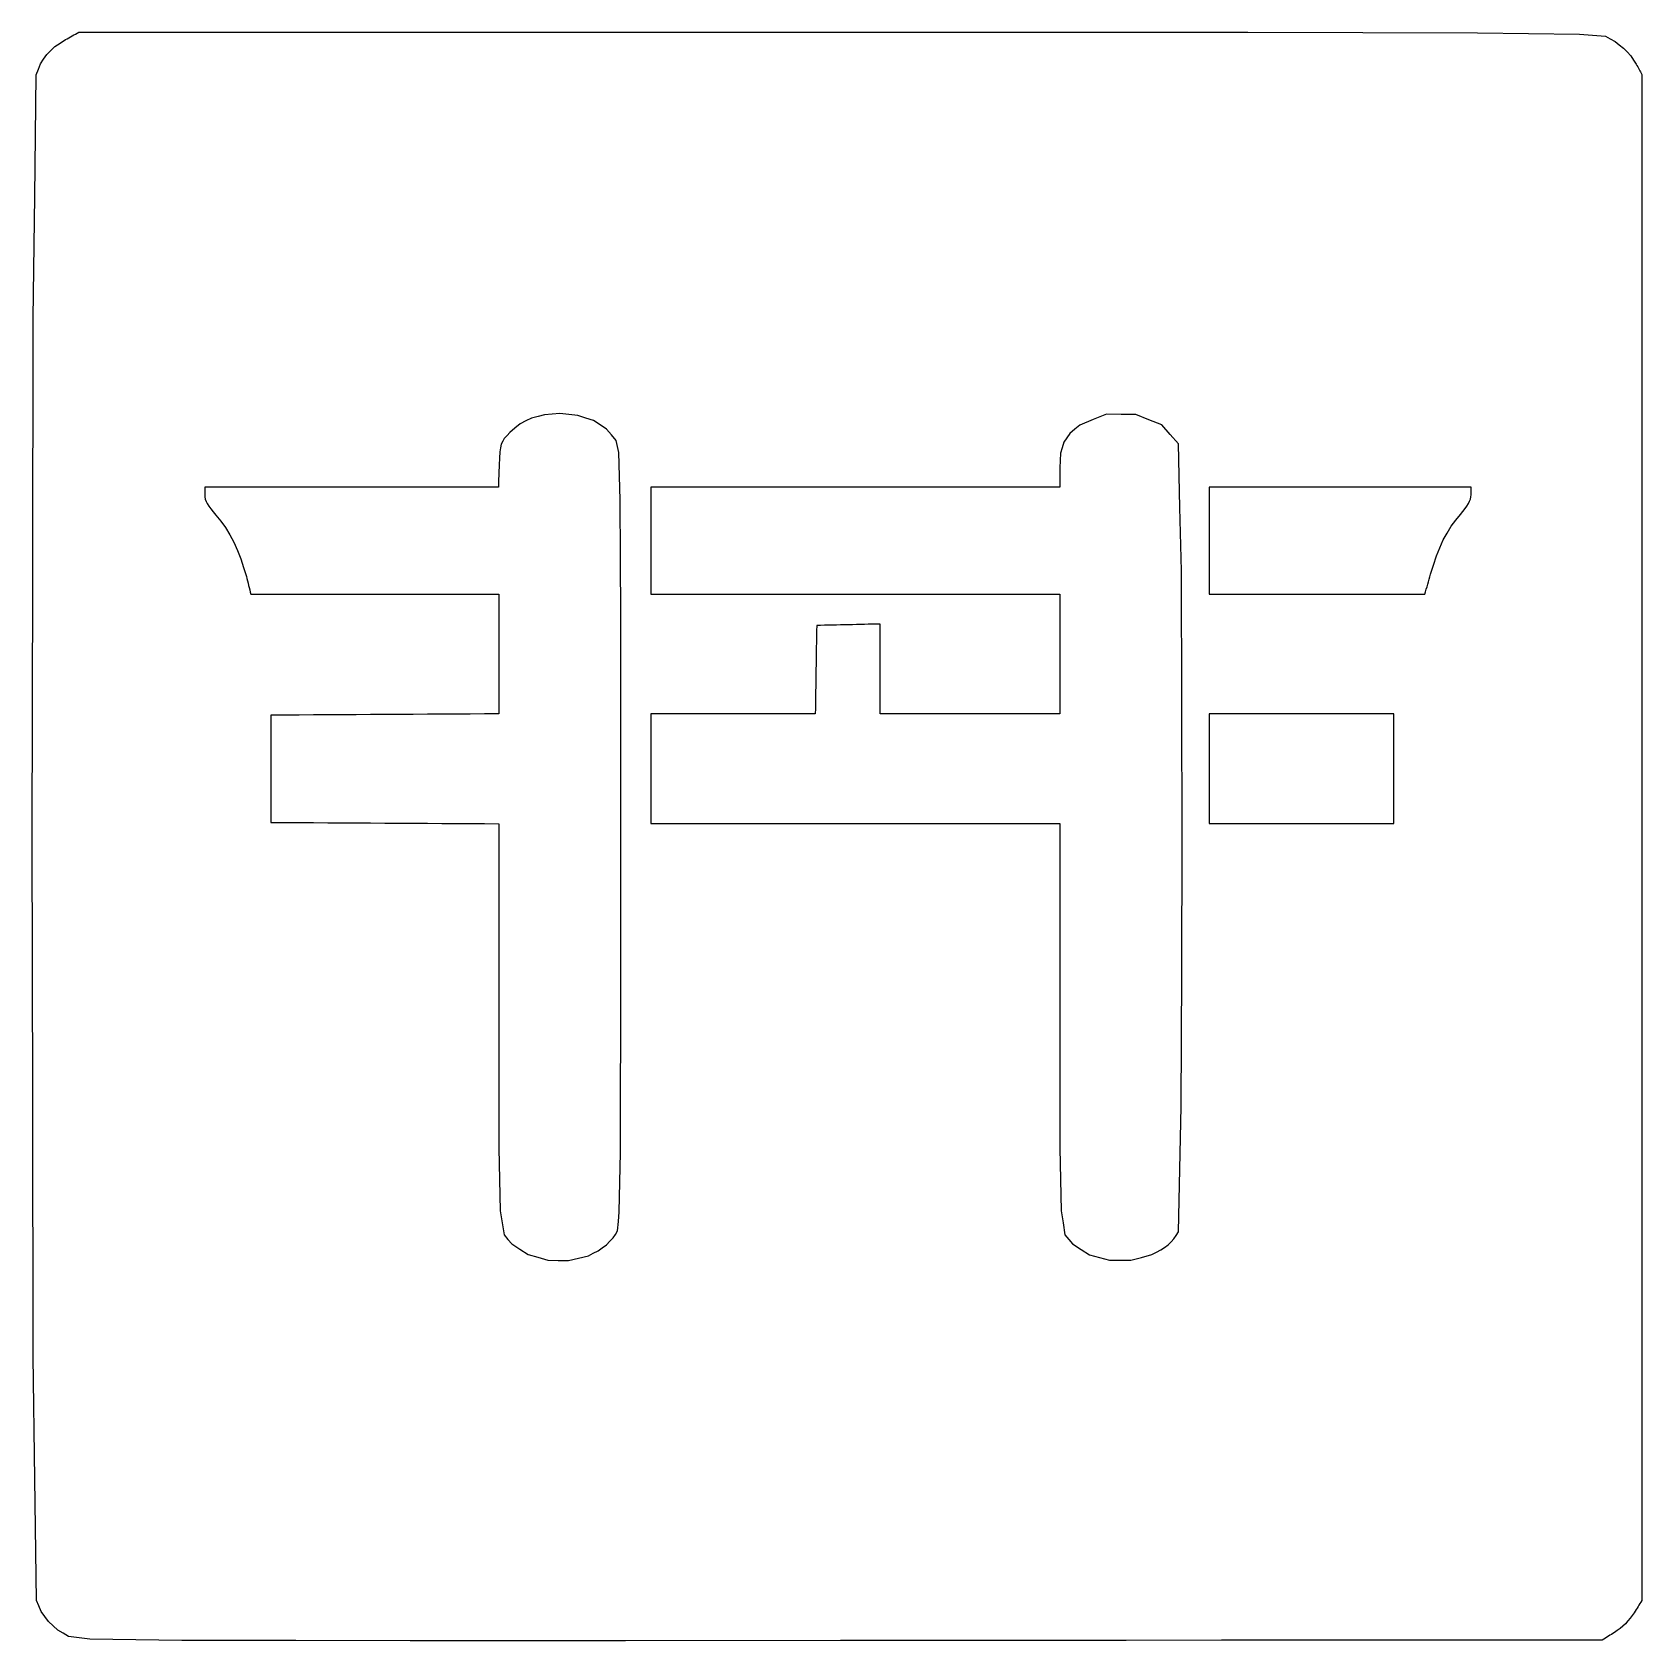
# Model space of a CAD drawing. Extents: x 14 to 197, y 21 to 203.
import ezdxf

# ---------------------------------------------------------------- set-up
doc = ezdxf.new("R2010")
doc.units = 0
doc.layers.get('0').update_dxf_attribs({"linetype": 'CONTINUOUS'})

msp = doc.modelspace()

# ---------------------------------------------------------------- linework, layer by layer
at = {"color": 7}
for points in [[(18.529297, 21.27966), (17.925495, 21.642132), (17.321693, 22.004601), (16.791674, 22.49286), (16.261656, 22.981118), (15.842441, 23.553787), (15.423227, 24.126455), (15.151836, 24.742157), (14.880446, 25.357859), (14.704688, 39.147792), (14.52893, 52.937723), (14.467326, 82.336188), (14.405722, 111.734654), (14.460171, 141.13037), (14.514621, 170.526089), (14.687023, 184.30778), (14.859426, 198.089473), (15.108449, 198.71774), (15.357473, 199.346006), (15.703752, 199.873211), (16.050031, 200.400415), (16.511904, 200.848693), (16.973777, 201.29697), (17.569584, 201.688458), (18.165391, 202.079945), (18.354841, 202.184874), (18.544291, 202.289803), (18.733742, 202.394733), (18.923192, 202.499662), (19.112643, 202.604592), (19.302093, 202.709521), (19.491544, 202.814451), (19.680994, 202.91938), (30.423079, 202.91938), (41.165162, 202.91938), (51.907245, 202.91938), (62.649329, 202.91938), (73.391412, 202.91938), (84.133495, 202.91938), (94.875579, 202.91938), (105.617662, 202.91938), (128.828286, 202.912979), (152.038911, 202.906578), (165.042373, 202.877112), (178.045835, 202.847645), (183.807808, 202.779723), (189.569784, 202.7118), (191.055944, 202.590031), (192.542106, 202.468261), (193.070796, 202.171928), (193.599486, 201.875596), (194.079139, 201.498484), (194.55879, 201.121372), (194.967973, 200.683143), (195.377153, 200.244915), (195.69443, 199.765231), (196.011704, 199.285548), (196.089532, 199.140055), (196.167361, 198.994562), (196.245189, 198.849069), (196.323015, 198.703576), (196.400843, 198.558083), (196.478672, 198.41259), (196.5565, 198.267097), (196.634329, 198.121602), (196.634329, 187.323836), (196.634329, 176.526069), (196.634329, 165.7283), (196.634329, 154.930534), (196.634329, 144.132768), (196.634329, 133.335003), (196.634329, 122.537234), (196.634329, 111.739468), (196.634329, 100.941703), (196.634329, 90.143937), (196.634329, 79.346168), (196.634329, 68.548402), (196.634329, 57.750637), (196.634329, 46.952871), (196.634329, 36.155102), (196.634329, 25.357336), (196.527564, 25.184648), (196.420796, 25.011959), (196.314029, 24.839267), (196.207264, 24.666578), (196.100497, 24.493889), (195.993732, 24.3212), (195.886967, 24.148508), (195.7802, 23.975819), (195.554078, 23.657758), (195.327956, 23.339699), (195.056461, 23.037554), (194.784963, 22.735413), (194.482824, 22.463915), (194.180683, 22.19242), (193.862627, 21.966295), (193.544568, 21.740173), (193.371879, 21.633409), (193.19919, 21.526641), (193.026501, 21.419876), (192.853815, 21.313109), (192.681126, 21.206344), (192.508437, 21.099577), (192.335748, 20.992809), (192.163059, 20.886045), (181.38293, 20.877917), (170.6028, 20.869789), (159.822673, 20.861661), (149.042543, 20.853533), (138.262414, 20.845405), (127.482284, 20.837277), (116.702157, 20.829149), (105.922027, 20.821021), (81.562778, 20.807897), (57.203529, 20.794774), (44.270233, 20.815658), (31.336934, 20.836543), (26.125816, 20.910886), (20.9147, 20.985226), (19.721999, 21.132456), (18.529297, 21.27966)], [(77.380248, 64.388311), (77.924685, 64.666015), (78.469123, 64.943716), (78.948717, 65.290881), (79.428309, 65.638042), (79.807223, 66.024063), (80.186138, 66.410081), (80.428541, 66.804354), (80.670942, 67.198627), (80.771402, 68.272877), (80.871864, 69.347131), (80.93165, 72.706021), (80.991436, 76.064912), (81.020138, 82.802928), (81.048843, 89.540944), (81.056068, 100.752571), (81.063293, 111.964202), (81.057761, 124.392394), (81.05223, 136.820585), (81.020878, 143.404466), (80.989526, 149.988343), (80.909061, 152.654762), (80.8286, 155.321178), (80.67574, 155.99699), (80.522877, 156.672799), (79.975493, 157.323858), (79.428111, 157.974916), (78.696318, 158.456266), (77.964527, 158.937613), (77.075702, 159.23608), (76.186874, 159.534547), (75.16839, 159.636962), (74.149884, 159.739378), (73.283168, 159.677453), (72.416453, 159.615528), (71.672543, 159.423473), (70.928634, 159.231417), (70.282537, 158.89982), (69.63644, 158.568221), (69.063156, 158.087661), (68.489875, 157.607102), (68.168774, 157.258295), (67.847676, 156.909485), (67.676776, 156.600003), (67.505876, 156.290518), (67.429482, 155.85186), (67.353087, 155.413205), (67.315501, 154.676879), (67.277914, 153.940552), (67.265581, 153.624712), (67.253248, 153.308871), (67.240915, 152.993028), (67.228582, 152.677187), (67.216249, 152.361347), (67.203915, 152.045506), (67.191582, 151.729663), (67.179249, 151.413822), (65.101371, 151.413822), (63.02349, 151.413822), (60.945612, 151.413822), (58.867734, 151.413822), (56.789856, 151.413822), (54.711978, 151.413822), (52.634097, 151.413822), (50.556219, 151.413822), (48.478341, 151.413822), (46.40046, 151.413822), (44.322582, 151.413822), (42.244704, 151.413822), (40.166826, 151.413822), (38.088945, 151.413822), (36.011067, 151.413822), (33.933189, 151.413822), (33.933189, 151.304354), (33.933189, 151.194883), (33.933189, 151.085415), (33.933189, 150.975943), (33.933189, 150.866475), (33.933189, 150.757007), (33.933189, 150.647535), (33.933189, 150.538067), (33.967104, 150.296812), (34.001016, 150.055557), (34.110467, 149.798315), (34.219921, 149.541069), (34.416481, 149.246991), (34.61304, 148.952915), (34.908276, 148.601162), (35.203511, 148.249409), (35.746075, 147.542913), (36.288641, 146.836421), (36.76543, 146.004788), (37.242219, 145.173158), (37.640319, 144.242395), (38.038422, 143.311632), (38.344929, 142.307745), (38.651434, 141.303858), (38.714293, 141.050913), (38.77715, 140.797969), (38.840009, 140.545024), (38.902866, 140.29208), (38.965725, 140.039135), (39.028584, 139.786191), (39.091441, 139.533246), (39.1543, 139.280302), (40.90937, 139.280161), (42.664439, 139.280019), (44.419509, 139.279878), (46.174578, 139.279737), (47.929648, 139.279596), (49.684717, 139.279455), (51.439786, 139.279314), (53.194856, 139.279173), (54.949925, 139.279032), (56.704995, 139.278891), (58.460064, 139.278749), (60.215134, 139.278608), (61.970203, 139.278467), (63.725273, 139.278326), (65.480342, 139.278185), (67.235411, 139.278044), (67.235411, 138.431733), (67.235411, 137.585422), (67.235411, 136.739111), (67.235411, 135.892802), (67.235411, 135.046491), (67.235411, 134.20018), (67.235411, 133.353869), (67.235411, 132.507558), (67.235411, 131.661247), (67.235411, 130.814936), (67.235411, 129.968625), (67.235411, 129.122317), (67.235411, 128.276006), (67.235411, 127.429695), (67.235411, 126.583384), (67.235411, 125.737072), (65.621453, 125.7279), (64.007495, 125.718728), (62.393536, 125.709556), (60.779578, 125.700384), (59.16562, 125.691211), (57.551661, 125.682039), (55.937703, 125.672867), (54.323745, 125.663695), (52.709786, 125.654522), (51.095828, 125.64535), (49.48187, 125.636178), (47.867911, 125.627006), (46.253953, 125.617834), (44.639995, 125.608661), (43.026036, 125.599489), (41.412078, 125.590317), (41.412078, 124.831845), (41.412078, 124.073372), (41.412078, 123.3149), (41.412078, 122.556428), (41.412078, 121.797956), (41.412078, 121.039484), (41.412078, 120.281011), (41.412078, 119.522539), (41.412078, 118.764067), (41.412078, 118.005595), (41.412078, 117.247122), (41.412078, 116.48865), (41.412078, 115.730178), (41.412078, 114.971706), (41.412078, 114.213234), (41.412078, 113.454761), (43.026036, 113.445589), (44.639995, 113.436417), (46.253953, 113.427245), (47.867911, 113.418072), (49.48187, 113.4089), (51.095828, 113.399728), (52.709786, 113.390556), (54.323745, 113.381384), (55.937703, 113.372211), (57.551661, 113.363039), (59.16562, 113.353867), (60.779578, 113.344695), (62.393536, 113.335522), (64.007495, 113.32635), (65.621453, 113.317178), (67.235411, 113.308006), (67.235411, 110.466748), (67.235411, 107.625492), (67.235411, 104.784234), (67.235411, 101.942979), (67.235411, 99.101721), (67.235411, 96.260463), (67.235411, 93.419208), (67.235411, 90.577949), (67.242693, 83.570812), (67.249974, 76.563672), (67.322734, 73.026326), (67.395494, 69.488981), (67.61009, 68.116851), (67.824683, 66.744717), (68.257471, 66.233215), (68.690256, 65.721713), (69.615538, 65.131589), (70.540821, 64.541465), (71.654831, 64.221137), (72.768841, 63.900806), (73.94945, 63.869014), (75.130059, 63.837222), (76.255135, 64.112704), (77.380211, 64.38819), (77.380211, 64.388218), (77.380211, 64.388246), (77.380211, 64.388275), (77.380211, 64.388303), (77.380211, 64.388328), (77.380211, 64.388357), (77.380211, 64.388385), (77.380248, 64.388311)], [(141.174145, 64.530983), (141.674288, 64.786778), (142.174428, 65.042576), (142.588234, 65.33872), (143.00204, 65.634864), (143.333078, 65.974406), (143.664119, 66.313947), (143.915963, 66.699932), (144.167809, 67.085918), (144.332909, 74.194628), (144.498012, 81.30334), (144.554702, 96.447791), (144.611392, 111.592241), (144.558631, 126.76242), (144.505872, 141.932601), (144.342626, 149.118498), (144.17938, 156.304398), (143.245716, 157.3789), (142.312051, 158.453401), (140.832696, 159.035344), (139.353338, 159.617283), (137.683635, 159.638591), (136.013932, 159.659899), (134.509228, 159.052508), (133.004526, 158.445115), (132.445399, 157.969853), (131.886271, 157.494591), (131.539048, 156.992628), (131.191824, 156.490662), (131.014275, 155.871802), (130.836724, 155.252942), (130.786615, 154.426993), (130.736507, 153.601042), (130.736374, 153.327639), (130.736238, 153.054236), (130.736106, 152.780833), (130.735973, 152.507431), (130.73584, 152.234028), (130.735705, 151.960625), (130.735572, 151.687222), (130.73544, 151.413822), (127.842662, 151.413822), (124.949884, 151.413822), (122.057106, 151.413822), (119.164329, 151.413822), (116.271551, 151.413822), (113.378773, 151.413822), (110.485995, 151.413822), (107.593217, 151.413822), (104.70044, 151.413822), (101.807662, 151.413822), (98.914884, 151.413822), (96.022106, 151.413822), (93.129329, 151.413822), (90.236551, 151.413822), (87.343773, 151.413822), (84.450995, 151.413822), (84.450995, 150.65535), (84.450995, 149.896878), (84.450995, 149.138406), (84.450995, 148.379934), (84.450995, 147.621461), (84.450995, 146.862989), (84.450995, 146.104517), (84.450995, 145.346045), (84.450995, 144.587572), (84.450995, 143.8291), (84.450995, 143.070628), (84.450995, 142.312156), (84.450995, 141.553684), (84.450995, 140.795211), (84.450995, 140.036739), (84.450995, 139.278267), (87.343773, 139.278267), (90.236551, 139.278267), (93.129329, 139.278267), (96.022106, 139.278267), (98.914884, 139.278267), (101.807662, 139.278267), (104.70044, 139.278267), (107.593217, 139.278267), (110.485995, 139.278267), (113.378773, 139.278267), (116.271551, 139.278267), (119.164329, 139.278267), (122.057106, 139.278267), (124.949884, 139.278267), (127.842662, 139.278267), (130.73544, 139.278267), (130.73544, 138.4316), (130.73544, 137.584934), (130.73544, 136.738267), (130.73544, 135.8916), (130.73544, 135.044934), (130.73544, 134.198267), (130.73544, 133.3516), (130.73544, 132.504934), (130.73544, 131.658267), (130.73544, 130.8116), (130.73544, 129.964934), (130.73544, 129.118267), (130.73544, 128.2716), (130.73544, 127.424934), (130.73544, 126.578267), (130.73544, 125.7316), (129.46544, 125.7316), (128.19544, 125.7316), (126.92544, 125.7316), (125.65544, 125.7316), (124.38544, 125.7316), (123.11544, 125.7316), (121.84544, 125.7316), (120.57544, 125.7316), (119.30544, 125.7316), (118.03544, 125.7316), (116.76544, 125.7316), (115.49544, 125.7316), (114.22544, 125.7316), (112.95544, 125.7316), (111.68544, 125.7316), (110.41544, 125.7316), (110.41544, 126.367656), (110.41544, 127.003708), (110.41544, 127.639764), (110.41544, 128.275817), (110.41544, 128.911872), (110.41544, 129.547925), (110.41544, 130.18398), (110.41544, 130.820033), (110.41544, 131.456086), (110.41544, 132.092141), (110.41544, 132.728194), (110.41544, 133.364247), (110.41544, 134.000302), (110.41544, 134.636355), (110.41544, 135.27241), (110.41544, 135.908463), (109.965648, 135.898585), (109.515856, 135.888707), (109.066065, 135.87883), (108.616273, 135.868952), (108.166481, 135.859074), (107.71669, 135.849196), (107.266898, 135.839319), (106.817106, 135.829441), (106.367315, 135.819563), (105.917523, 135.809685), (105.467731, 135.799807), (105.01794, 135.78993), (104.568148, 135.780052), (104.118356, 135.770174), (103.668565, 135.760296), (103.218773, 135.750419), (103.209149, 135.124238), (103.199525, 134.498057), (103.189902, 133.871877), (103.180278, 133.245696), (103.170654, 132.619516), (103.16103, 131.993335), (103.151407, 131.367155), (103.141783, 130.740974), (103.132159, 130.114794), (103.122535, 129.488613), (103.112911, 128.862432), (103.103288, 128.236252), (103.093664, 127.610071), (103.08404, 126.983891), (103.074416, 126.35771), (103.064793, 125.73153), (101.901439, 125.73153), (100.738088, 125.73153), (99.574734, 125.73153), (98.411383, 125.73153), (97.248029, 125.73153), (96.084678, 125.73153), (94.921324, 125.73153), (93.757973, 125.73153), (92.594619, 125.73153), (91.431268, 125.73153), (90.267914, 125.73153), (89.104563, 125.73153), (87.941209, 125.73153), (86.777855, 125.73153), (85.614504, 125.73153), (84.45115, 125.73153), (84.45115, 124.955419), (84.45115, 124.179307), (84.45115, 123.403196), (84.45115, 122.627085), (84.45115, 121.850974), (84.45115, 121.074863), (84.45115, 120.298752), (84.45115, 119.522641), (84.45115, 118.74653), (84.45115, 117.970419), (84.45115, 117.194307), (84.45115, 116.418196), (84.45115, 115.642085), (84.45115, 114.865974), (84.45115, 114.089863), (84.45115, 113.313752), (87.343928, 113.313752), (90.236706, 113.313752), (93.129484, 113.313752), (96.022262, 113.313752), (98.915039, 113.313752), (101.807817, 113.313752), (104.700595, 113.313752), (107.593373, 113.313752), (110.48615, 113.313752), (113.378928, 113.313752), (116.271706, 113.313752), (119.164484, 113.313752), (122.057262, 113.313752), (124.950039, 113.313752), (127.842817, 113.313752), (130.735595, 113.313752), (130.735595, 110.472138), (130.735595, 107.630524), (130.735595, 104.788914), (130.735595, 101.9473), (130.735595, 99.105686), (130.735595, 96.264075), (130.735595, 93.422462), (130.735595, 90.580848), (130.742876, 83.572838), (130.750158, 76.564826), (130.822917, 73.027066), (130.895677, 69.489306), (131.110273, 68.117043), (131.324866, 66.744782), (131.757654, 66.233274), (132.190442, 65.721763), (133.145843, 65.11163), (134.101247, 64.501497), (135.23829, 64.189613), (136.375335, 63.877729), (137.589139, 63.877997), (138.80294, 63.878265), (139.988617, 64.20459), (141.174145, 64.530983)], [(172.711745, 141.547269), (173.046779, 142.587246), (173.381811, 143.627221), (173.771317, 144.529672), (174.160823, 145.43212), (174.611572, 146.210587), (175.062323, 146.989052), (175.581084, 147.657081), (176.099848, 148.325109), (176.37714, 148.65742), (176.654429, 148.989731), (176.840696, 149.273218), (177.026959, 149.556704), (177.131729, 149.808912), (177.236495, 150.061123), (177.269301, 150.299595), (177.302106, 150.538067), (177.302106, 150.647535), (177.302106, 150.757007), (177.302106, 150.866475), (177.302106, 150.975943), (177.302106, 151.085415), (177.302106, 151.194883), (177.302106, 151.304354), (177.302106, 151.413822), (175.450023, 151.413822), (173.59794, 151.413822), (171.745856, 151.413822), (169.893773, 151.413822), (168.04169, 151.413822), (166.189606, 151.413822), (164.337523, 151.413822), (162.48544, 151.413822), (160.633356, 151.413822), (158.781273, 151.413822), (156.92919, 151.413822), (155.077106, 151.413822), (153.225023, 151.413822), (151.37294, 151.413822), (149.520856, 151.413822), (147.668773, 151.413822), (147.668773, 150.65535), (147.668773, 149.896878), (147.668773, 149.138406), (147.668773, 148.379934), (147.668773, 147.621461), (147.668773, 146.862989), (147.668773, 146.104517), (147.668773, 145.346045), (147.668773, 144.587572), (147.668773, 143.8291), (147.668773, 143.070628), (147.668773, 142.312156), (147.668773, 141.553684), (147.668773, 140.795211), (147.668773, 140.036739), (147.668773, 139.278267), (149.194537, 139.278549), (150.720301, 139.278831), (152.246065, 139.279114), (153.771829, 139.279396), (155.297592, 139.279678), (156.823356, 139.27996), (158.34912, 139.280242), (159.874884, 139.280525), (161.400648, 139.280807), (162.926412, 139.281089), (164.452176, 139.281371), (165.97794, 139.281654), (167.503704, 139.281936), (169.029467, 139.282218), (170.555231, 139.2825), (172.080995, 139.282782), (172.15984, 139.565874), (172.238684, 139.848965), (172.317526, 140.132054), (172.39637, 140.415145), (172.475215, 140.698237), (172.554056, 140.981328), (172.632901, 141.264417), (172.711745, 141.547509), (172.711745, 141.547477), (172.711745, 141.547449), (172.711745, 141.547418), (172.711745, 141.547387), (172.711745, 141.547359), (172.711745, 141.547328), (172.711745, 141.5473), (172.711745, 141.547269)], [(168.553217, 119.522711), (168.553217, 120.298822), (168.553217, 121.074934), (168.553217, 121.851045), (168.553217, 122.627156), (168.553217, 123.403267), (168.553217, 124.179378), (168.553217, 124.955489), (168.553217, 125.7316), (167.24794, 125.7316), (165.942662, 125.7316), (164.637384, 125.7316), (163.332106, 125.7316), (162.026829, 125.7316), (160.721551, 125.7316), (159.416273, 125.7316), (158.110995, 125.7316), (156.805717, 125.7316), (155.50044, 125.7316), (154.195162, 125.7316), (152.889884, 125.7316), (151.584606, 125.7316), (150.279329, 125.7316), (148.974051, 125.7316), (147.668773, 125.7316), (147.668773, 124.955489), (147.668773, 124.179378), (147.668773, 123.403267), (147.668773, 122.627156), (147.668773, 121.851045), (147.668773, 121.074934), (147.668773, 120.298822), (147.668773, 119.522711), (147.668773, 118.7466), (147.668773, 117.970489), (147.668773, 117.194378), (147.668773, 116.418267), (147.668773, 115.642156), (147.668773, 114.866045), (147.668773, 114.089934), (147.668773, 113.313822), (148.974051, 113.313822), (150.279329, 113.313822), (151.584606, 113.313822), (152.889884, 113.313822), (154.195162, 113.313822), (155.50044, 113.313822), (156.805717, 113.313822), (158.110995, 113.313822), (159.416273, 113.313822), (160.721551, 113.313822), (162.026829, 113.313822), (163.332106, 113.313822), (164.637384, 113.313822), (165.942662, 113.313822), (167.24794, 113.313822), (168.553217, 113.313822), (168.553217, 114.089934), (168.553217, 114.866045), (168.553217, 115.642156), (168.553217, 116.418267), (168.553217, 117.194378), (168.553217, 117.970489), (168.553217, 118.7466), (168.553217, 119.522711)]]:
    msp.add_lwpolyline(points, dxfattribs=at)

doc.saveas('drawing.dxf')
